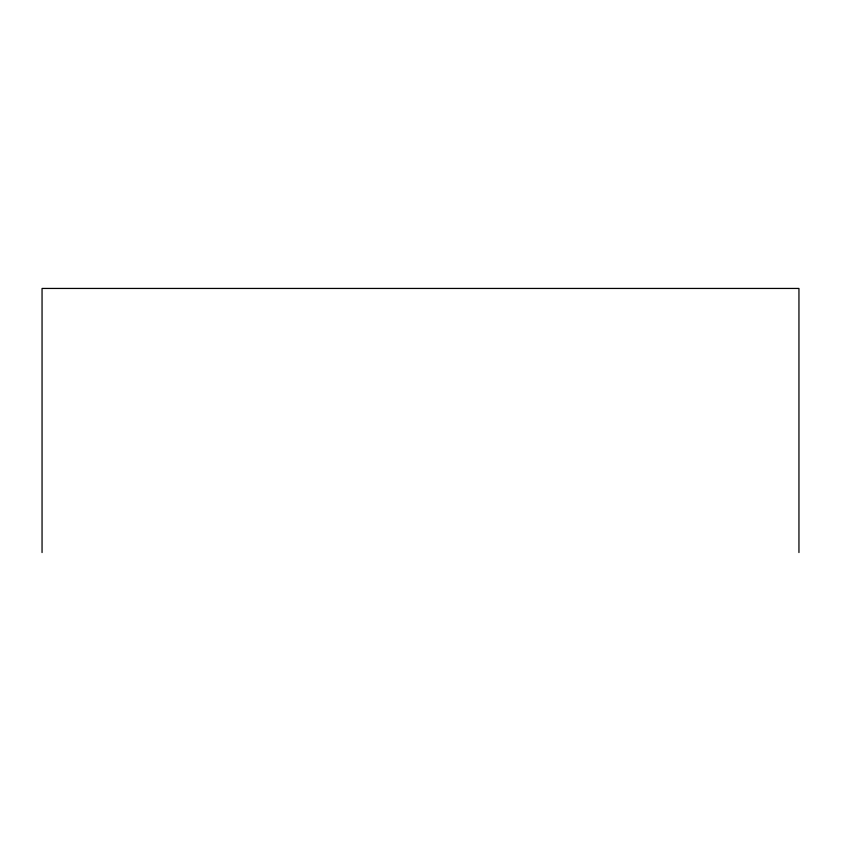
<?xml version="1.0" encoding="UTF-8"?>
<svg xmlns="http://www.w3.org/2000/svg" width="841" height="841" viewBox="0 0 841 841"><rect width="100%" height="100%" fill="white"/><g stroke="black" fill="none" stroke-linecap="round" stroke-linejoin="round"><path stroke-width="1.26" d="M798.95 552.558L798.95 288.442L42.05 288.442L42.05 552.558"/></g></svg>
